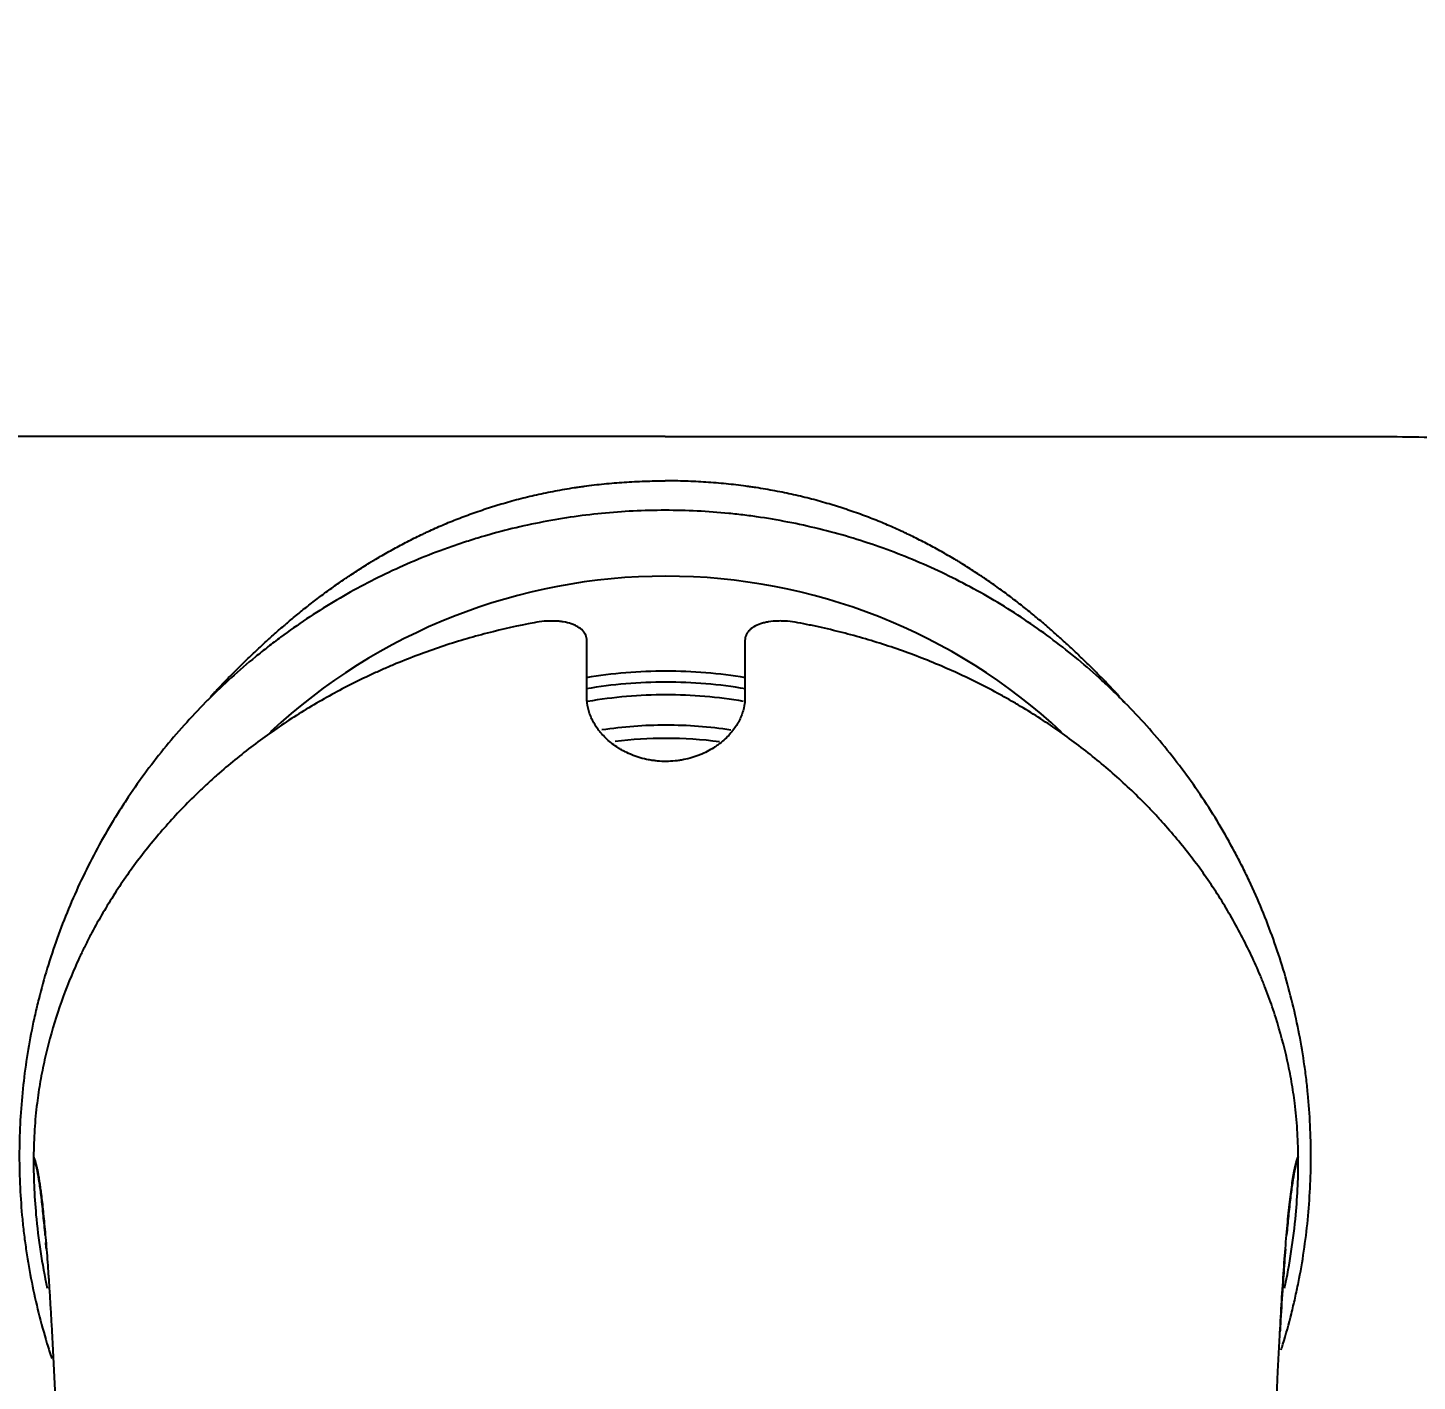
# Model space of a CAD drawing. Extents: x 1171 to 2300, y 0 to 827.
# Drawn here: x 1423.6 to 1476.3, y 638.2 to 689.5 of the extents above; entities that cross this region are included whole.
import ezdxf

# ---------------------------------------------------------------- set-up
doc = ezdxf.new("R2010")
doc.units = 0
doc.header["$LTSCALE"] = 10
doc.header["$MEASUREMENT"] = 0
doc.header["$PDMODE"] = 3
doc.header["$PDSIZE"] = -10
doc.layers.get('0').update_dxf_attribs({"linetype": 'CONTINUOUS'})
doc.layers.get('DEFPOINTS').update_dxf_attribs({"linetype": 'CONTINUOUS'})
doc.layers.add('1', color=7, linetype='CONTINUOUS')
doc.styles.add('Daelim Dimension', font='')
doc.styles.get('Daelim Dimension').set_extended_font_data('나눔고딕')
doc.dimstyles.new('DEFAULT', dxfattribs={"dimscale": 2, "dimtxt": 2, "dimasz": 2, "dimexe": 0, "dimexo": 2, "dimgap": 1, "dimtad": 1, "dimdec": 1, "dimzin": 9, "dimdsep": 46, "dimtxsty": 'Daelim Dimension', "dimcen": 0.5, "dimclrd": 252, "dimclre": 252, "dimclrt": 3, "dimadec": 1, "dimazin": 0, "dimtfac": 1, "dimtdec": 1, "dimtix": 1, "dimtmove": 0, "dimatfit": 3, "dimfxl": 1, "dimtolj": 1, "dimtzin": 1, "dimlwd": 9, "dimlwe": 9, "dimarcsym": 0})

# ---------------------------------------------------------------- blocks, each defined once
blk = doc.blocks.new('*D8')
at = {"color": 5, "lineweight": 9, "ltscale": 0.5, "transparency": 16777216}
for p, q in [((1392.754, 687.645), (1392.754, 710.488)), ((1498.754, 710.488), (1396.754, 710.488)), ((1502.754, 687.252), (1502.754, 710.488))]:
    blk.add_line(p, q, dxfattribs=at)
at = {"color": 5, "ltscale": 0.5, "transparency": 16777216}
for points in [[(1396.754, 711.155), (1396.754, 709.821), (1392.754, 710.488)], [(1498.754, 711.155), (1498.754, 709.821), (1502.754, 710.488)]]:
    blk.add_solid(points, dxfattribs=at)
at = {"layer": 'DEFPOINTS', "color": 0, "ltscale": 0.5, "transparency": 16777216}
for p in [(1392.754, 710.488), (1392.754, 683.645), (1502.754, 683.252)]:
    blk.add_point(p, dxfattribs=at)
at = {"color": 7, "ltscale": 0.5, "transparency": 16777216, "insert": (1447.754, 717.896), "char_height": 10, "attachment_point": 5, "style": 'Daelim Dimension'}
blk.add_mtext('\\A1;110', dxfattribs=at)

msp = doc.modelspace()

# ---------------------------------------------------------------- linework, layer by layer
at = {"layer": '1', "color": 7, "linetype": 'Continuous', "lineweight": -3}
msp.add_line((1424.119, 653.173), (1424.116, 653.178), dxfattribs=at)
for radius, start, end in [(22, 90, 132.9694), (22, 46.9716, 90), (18.4, 90, 99.4669), (17.983, 90, 99.6806), (18.4, 80.5528, 90), (17.983, 80.3306, 90), (17.5, 90, 99.7763), (17.5, 80.3166, 90), (16.35, 90, 98.5613), (15.85, 90, 96.9919), (16.35, 81.3291, 90), (15.85, 82.6144, 90)]:
    msp.add_arc((1447.785, 646.722), radius, start, end, dxfattribs=at)
for points, knots in [([(1447.754, 674.022), (1446.605, 674.022), (1445.456, 674.022), (1443.159, 674.022), (1442.01, 674.022), (1439.712, 674.022), (1438.563, 674.022), (1436.266, 674.022), (1435.117, 674.022), (1432.819, 674.022), (1431.671, 674.022), (1429.373, 674.022), (1428.225, 674.022), (1425.927, 674.022), (1424.779, 674.022), (1422.482, 674.022), (1421.333, 674.022), (1420.185, 674.022)], [0, 0, 0, 0, 0.125, 0.125, 0.25, 0.25, 0.375, 0.375, 0.5, 0.5, 0.625, 0.625, 0.75, 0.75, 0.875, 0.875, 1, 1, 1, 1]), ([(1447.754, 674.022), (1448.903, 674.022), (1450.052, 674.022), (1452.349, 674.022), (1453.498, 674.022), (1455.796, 674.022), (1456.945, 674.022), (1459.242, 674.022), (1460.391, 674.022), (1462.689, 674.022), (1463.837, 674.022), (1466.135, 674.022), (1467.283, 674.022), (1469.581, 674.022), (1470.729, 674.022), (1473.026, 674.022), (1474.175, 674.022), (1475.323, 674.022)], [0, 0, 0, 0, 0.125, 0.125, 0.25, 0.25, 0.375, 0.375, 0.5, 0.5, 0.625, 0.625, 0.75, 0.75, 0.875, 0.875, 1, 1, 1, 1]), ([(1475.323, 674.022), (1475.871, 674.012), (1476.419, 674.001), (1477.514, 673.981), (1478.062, 673.971), (1478.61, 673.961)], [0, 0, 0, 0, 0.5, 0.5, 1, 1, 1, 1]), ([(1430.511, 664.153), (1430.518, 664.159), (1430.524, 664.166), (1430.537, 664.181), (1430.556, 664.202), (1430.577, 664.224), (1430.618, 664.269), (1430.647, 664.3), (1430.706, 664.363), (1430.736, 664.395), (1430.797, 664.46), (1430.828, 664.493), (1430.922, 664.591), (1430.986, 664.658), (1431.115, 664.791), (1431.18, 664.857), (1431.311, 664.99), (1431.377, 665.056), (1431.509, 665.188), (1431.575, 665.254), (1431.774, 665.449), (1431.907, 665.577), (1432.172, 665.831), (1432.305, 665.956), (1432.504, 666.141), (1432.571, 666.202), (1432.646, 666.27), (1432.654, 666.278), (1432.671, 666.293), (1432.696, 666.316), (1432.754, 666.369), (1432.804, 666.414), (1432.972, 666.565), (1433.108, 666.684), (1433.264, 666.818), (1433.281, 666.833), (1433.316, 666.862), (1433.333, 666.877), (1433.385, 666.921), (1433.419, 666.95), (1433.523, 667.038), (1433.592, 667.096), (1433.8, 667.269), (1433.939, 667.383), (1434.22, 667.607), (1434.362, 667.718), (1434.649, 667.937), (1434.794, 668.046), (1435.087, 668.26), (1435.235, 668.365), (1435.459, 668.522), (1435.534, 668.574), (1435.647, 668.651), (1435.685, 668.677), (1435.761, 668.728), (1435.799, 668.753), (1435.99, 668.88), (1436.146, 668.98), (1436.382, 669.128), (1436.461, 669.178), (1436.58, 669.25), (1436.64, 669.287), (1436.7, 669.323), (1436.74, 669.347), (1436.76, 669.359), (1436.861, 669.419), (1436.942, 669.466), (1437.106, 669.561), (1437.188, 669.607), (1437.436, 669.747), (1437.605, 669.838), (1437.945, 670.018), (1438.118, 670.106), (1438.381, 670.236), (1438.469, 670.279), (1438.602, 670.343), (1438.647, 670.365), (1438.737, 670.407), (1438.782, 670.428), (1439.009, 670.532), (1439.195, 670.614), (1439.575, 670.774), (1439.769, 670.853), (1440.166, 671.005), (1440.369, 671.08), (1440.68, 671.188), (1440.785, 671.224), (1440.943, 671.276), (1440.997, 671.294), (1441.103, 671.328), (1441.157, 671.345), (1441.264, 671.379), (1441.318, 671.396), (1441.426, 671.429), (1441.481, 671.445), (1441.644, 671.494), (1441.753, 671.526), (1441.973, 671.587), (1442.084, 671.618), (1442.308, 671.676), (1442.421, 671.705), (1442.763, 671.788), (1442.994, 671.84), (1443.465, 671.936), (1443.704, 671.981), (1444.069, 672.043), (1444.192, 672.063), (1444.377, 672.092), (1444.439, 672.101), (1444.563, 672.119), (1444.626, 672.127), (1444.938, 672.17), (1445.441, 672.229), (1445.949, 672.271), (1446.46, 672.305), (1446.717, 672.318), (1447.104, 672.331), (1447.234, 672.335), (1447.428, 672.338), (1447.493, 672.339), (1447.624, 672.34), (1447.689, 672.341), (1447.754, 672.341)], [0, 0, 0, 0, 0.001953, 0.001953, 0.003906, 0.007812, 0.007812, 0.015625, 0.015625, 0.023437, 0.023437, 0.03125, 0.03125, 0.046875, 0.046875, 0.0625, 0.0625, 0.078125, 0.078125, 0.09375, 0.09375, 0.125, 0.125, 0.15625, 0.15625, 0.171875, 0.171875, 0.173828, 0.173828, 0.175781, 0.179687, 0.1875, 0.1875, 0.21875, 0.21875, 0.222656, 0.222656, 0.226562, 0.226562, 0.234375, 0.234375, 0.25, 0.25, 0.28125, 0.28125, 0.3125, 0.3125, 0.34375, 0.34375, 0.375, 0.375, 0.390625, 0.390625, 0.398437, 0.398437, 0.40625, 0.40625, 0.4375, 0.4375, 0.453125, 0.453125, 0.460937, 0.464844, 0.464844, 0.46875, 0.46875, 0.484375, 0.484375, 0.5, 0.5, 0.53125, 0.53125, 0.5625, 0.5625, 0.578125, 0.578125, 0.585937, 0.585937, 0.59375, 0.59375, 0.625, 0.625, 0.65625, 0.65625, 0.6875, 0.6875, 0.703125, 0.703125, 0.710937, 0.710937, 0.71875, 0.71875, 0.726562, 0.726562, 0.734375, 0.734375, 0.75, 0.75, 0.765625, 0.765625, 0.78125, 0.78125, 0.8125, 0.8125, 0.84375, 0.84375, 0.859375, 0.859375, 0.867187, 0.867187, 0.875, 0.875, 0.90625, 0.9375, 0.9375, 0.96875, 0.96875, 0.984375, 0.984375, 0.992187, 0.992187, 1, 1, 1, 1]), ([(1464.997, 664.153), (1464.99, 664.159), (1464.984, 664.166), (1464.971, 664.181), (1464.952, 664.202), (1464.931, 664.224), (1464.89, 664.269), (1464.861, 664.3), (1464.802, 664.363), (1464.772, 664.395), (1464.711, 664.46), (1464.68, 664.493), (1464.586, 664.591), (1464.522, 664.658), (1464.393, 664.791), (1464.328, 664.857), (1464.197, 664.99), (1464.131, 665.056), (1463.999, 665.188), (1463.933, 665.254), (1463.734, 665.449), (1463.601, 665.577), (1463.336, 665.831), (1463.203, 665.956), (1463.004, 666.141), (1462.937, 666.202), (1462.862, 666.27), (1462.854, 666.278), (1462.837, 666.293), (1462.812, 666.316), (1462.754, 666.369), (1462.704, 666.414), (1462.536, 666.565), (1462.4, 666.684), (1462.244, 666.818), (1462.227, 666.833), (1462.192, 666.862), (1462.175, 666.877), (1462.123, 666.921), (1462.089, 666.95), (1461.985, 667.038), (1461.916, 667.096), (1461.708, 667.269), (1461.569, 667.383), (1461.288, 667.607), (1461.146, 667.718), (1460.859, 667.937), (1460.714, 668.046), (1460.421, 668.26), (1460.273, 668.365), (1460.049, 668.522), (1459.974, 668.574), (1459.861, 668.651), (1459.823, 668.677), (1459.747, 668.728), (1459.709, 668.753), (1459.518, 668.88), (1459.362, 668.98), (1459.126, 669.128), (1459.047, 669.178), (1458.928, 669.25), (1458.868, 669.287), (1458.808, 669.323), (1458.768, 669.347), (1458.748, 669.359), (1458.647, 669.419), (1458.566, 669.466), (1458.402, 669.561), (1458.32, 669.607), (1458.072, 669.747), (1457.903, 669.838), (1457.563, 670.018), (1457.39, 670.106), (1457.127, 670.236), (1457.039, 670.279), (1456.906, 670.343), (1456.861, 670.365), (1456.771, 670.407), (1456.726, 670.428), (1456.499, 670.532), (1456.313, 670.614), (1455.933, 670.774), (1455.739, 670.853), (1455.342, 671.005), (1455.139, 671.08), (1454.828, 671.188), (1454.723, 671.224), (1454.565, 671.276), (1454.511, 671.294), (1454.405, 671.328), (1454.351, 671.345), (1454.244, 671.379), (1454.19, 671.396), (1454.082, 671.429), (1454.027, 671.445), (1453.864, 671.494), (1453.755, 671.526), (1453.535, 671.587), (1453.424, 671.618), (1453.2, 671.676), (1453.087, 671.705), (1452.745, 671.788), (1452.514, 671.84), (1452.043, 671.936), (1451.804, 671.981), (1451.439, 672.043), (1451.316, 672.063), (1451.131, 672.092), (1451.069, 672.101), (1450.945, 672.119), (1450.882, 672.127), (1450.57, 672.17), (1450.067, 672.229), (1449.559, 672.271), (1449.048, 672.305), (1448.791, 672.318), (1448.404, 672.331), (1448.274, 672.335), (1448.08, 672.338), (1448.015, 672.339), (1447.884, 672.34), (1447.819, 672.341), (1447.754, 672.341)], [0, 0, 0, 0, 0.001953, 0.001953, 0.003906, 0.007812, 0.007812, 0.015625, 0.015625, 0.023437, 0.023437, 0.03125, 0.03125, 0.046875, 0.046875, 0.0625, 0.0625, 0.078125, 0.078125, 0.09375, 0.09375, 0.125, 0.125, 0.15625, 0.15625, 0.171875, 0.171875, 0.173828, 0.173828, 0.175781, 0.179687, 0.1875, 0.1875, 0.21875, 0.21875, 0.222656, 0.222656, 0.226562, 0.226562, 0.234375, 0.234375, 0.25, 0.25, 0.28125, 0.28125, 0.3125, 0.3125, 0.34375, 0.34375, 0.375, 0.375, 0.390625, 0.390625, 0.398437, 0.398437, 0.40625, 0.40625, 0.4375, 0.4375, 0.453125, 0.453125, 0.460937, 0.464844, 0.464844, 0.46875, 0.46875, 0.484375, 0.484375, 0.5, 0.5, 0.53125, 0.53125, 0.5625, 0.5625, 0.578125, 0.578125, 0.585937, 0.585937, 0.59375, 0.59375, 0.625, 0.625, 0.65625, 0.65625, 0.6875, 0.6875, 0.703125, 0.703125, 0.710937, 0.710937, 0.71875, 0.71875, 0.726562, 0.726562, 0.734375, 0.734375, 0.75, 0.75, 0.765625, 0.765625, 0.78125, 0.78125, 0.8125, 0.8125, 0.84375, 0.84375, 0.859375, 0.859375, 0.867187, 0.867187, 0.875, 0.875, 0.90625, 0.9375, 0.9375, 0.96875, 0.96875, 0.984375, 0.984375, 0.992187, 0.992187, 1, 1, 1, 1]), ([(1447.754, 671.222), (1446.945, 671.222), (1446.142, 671.182), (1444.551, 671.025), (1443.761, 670.908), (1442.196, 670.597), (1441.42, 670.403), (1440.458, 670.111), (1440.17, 670.02), (1439.883, 669.923), (1439.692, 669.858), (1439.596, 669.824), (1439.12, 669.654), (1438.745, 669.509), (1437.632, 669.048), (1436.91, 668.706), (1435.503, 667.954), (1434.818, 667.544), (1433.819, 666.877), (1433.491, 666.646), (1433.006, 666.287), (1432.846, 666.165), (1432.607, 665.979), (1432.528, 665.916), (1432.37, 665.79), (1432.291, 665.726), (1431.589, 665.15), (1430.995, 664.611), (1429.865, 663.481), (1429.329, 662.89), (1428.315, 661.656), (1427.838, 661.013), (1427.278, 660.176), (1427.168, 660.007), (1427.006, 659.751), (1426.952, 659.665), (1426.846, 659.493), (1426.584, 659.062), (1426.336, 658.625), (1425.769, 657.564), (1425.086, 656.12), (1424.547, 654.616), (1424.197, 653.466), (1424.09, 653.079), (1423.943, 652.493), (1423.896, 652.296), (1423.807, 651.902), (1423.765, 651.704), (1423.569, 650.716), (1423.451, 649.923), (1423.294, 648.334), (1423.255, 647.537), (1423.254, 645.939), (1423.292, 645.139), (1423.381, 644.235), (1423.391, 644.135), (1423.413, 643.934), (1423.425, 643.833), (1423.462, 643.533), (1423.489, 643.333), (1423.577, 642.735), (1423.646, 642.34), (1423.88, 641.161), (1424.074, 640.387), (1424.363, 639.433), (1424.423, 639.242), (1424.486, 639.053)], [0, 0, 0, 0, 0.051948, 0.051948, 0.103896, 0.103896, 0.155844, 0.155844, 0.168831, 0.175325, 0.175325, 0.181818, 0.181818, 0.207792, 0.207792, 0.25974, 0.25974, 0.311688, 0.311688, 0.337662, 0.337662, 0.350649, 0.350649, 0.357143, 0.357143, 0.363636, 0.363636, 0.415584, 0.415584, 0.467532, 0.467532, 0.519481, 0.519481, 0.532468, 0.532468, 0.538961, 0.538961, 0.545455, 0.571429, 0.571429, 0.623377, 0.675325, 0.675325, 0.701299, 0.701299, 0.714286, 0.714286, 0.727273, 0.727273, 0.779221, 0.779221, 0.831169, 0.831169, 0.883117, 0.883117, 0.88961, 0.88961, 0.896104, 0.896104, 0.909091, 0.909091, 0.935065, 0.935065, 0.987013, 0.987013, 1, 1, 1, 1]), ([(1471.128, 639.382), (1471.15, 639.451), (1471.171, 639.52), (1471.309, 639.973), (1471.417, 640.36), (1471.564, 640.946), (1471.611, 641.143), (1471.7, 641.538), (1471.742, 641.735), (1471.939, 642.723), (1472.056, 643.516), (1472.213, 645.106), (1472.253, 645.903), (1472.254, 647.5), (1472.216, 648.301), (1472.128, 649.205), (1472.117, 649.305), (1472.095, 649.506), (1472.084, 649.607), (1472.047, 649.907), (1472.02, 650.107), (1471.931, 650.705), (1471.863, 651.101), (1471.629, 652.279), (1471.435, 653.054), (1470.973, 654.581), (1470.704, 655.334), (1470.245, 656.446), (1470.082, 656.814), (1469.867, 657.271), (1469.823, 657.362), (1469.735, 657.544), (1469.69, 657.634), (1469.554, 657.905), (1469.461, 658.084), (1468.987, 658.971), (1468.576, 659.658), (1467.689, 660.986), (1467.215, 661.627), (1466.202, 662.864), (1465.663, 663.46), (1465.021, 664.103), (1464.949, 664.175), (1464.804, 664.316), (1464.586, 664.526), (1464.365, 664.732), (1463.918, 665.137), (1463.615, 665.399), (1462.687, 666.161), (1462.047, 666.637), (1460.72, 667.525), (1460.035, 667.937), (1458.973, 668.506), (1458.613, 668.688), (1457.882, 669.034), (1457.513, 669.198), (1456.4, 669.66), (1455.647, 669.93), (1454.12, 670.394), (1453.346, 670.589), (1452.169, 670.824), (1451.774, 670.893), (1451.178, 670.983), (1450.879, 671.024), (1450.578, 671.059), (1450.377, 671.082), (1450.276, 671.092), (1449.371, 671.182), (1448.563, 671.222), (1447.754, 671.222)], [0, 0, 0, 0, 0.004741, 0.004741, 0.030932, 0.030932, 0.044027, 0.044027, 0.057123, 0.057123, 0.109505, 0.109505, 0.161887, 0.161887, 0.214269, 0.214269, 0.220817, 0.220817, 0.227364, 0.227364, 0.24046, 0.24046, 0.266651, 0.266651, 0.319033, 0.319033, 0.371415, 0.371415, 0.397606, 0.397606, 0.404154, 0.404154, 0.410702, 0.410702, 0.423797, 0.423797, 0.476179, 0.476179, 0.528561, 0.528561, 0.580943, 0.580943, 0.587491, 0.587491, 0.594039, 0.607134, 0.607134, 0.633325, 0.633325, 0.685708, 0.685708, 0.73809, 0.73809, 0.764281, 0.764281, 0.790472, 0.790472, 0.842854, 0.842854, 0.895236, 0.895236, 0.921427, 0.921427, 0.934522, 0.94107, 0.94107, 0.947618, 0.947618, 1, 1, 1, 1]), ([(1442.785, 666.959), (1442.186, 666.846), (1441.592, 666.714), (1440.418, 666.409), (1439.837, 666.237), (1438.688, 665.852), (1438.12, 665.639), (1437.487, 665.377), (1437.417, 665.347), (1437.277, 665.288), (1437.207, 665.258), (1436.998, 665.166), (1436.582, 664.981), (1436.174, 664.785), (1435.368, 664.38), (1434.844, 664.093), (1433.823, 663.485), (1433.326, 663.163), (1432.359, 662.486), (1431.889, 662.13), (1431.205, 661.57), (1430.98, 661.378), (1430.704, 661.134), (1430.649, 661.084), (1430.539, 660.985), (1430.484, 660.936), (1430.321, 660.786), (1430.214, 660.685), (1429.683, 660.177), (1429.279, 659.759), (1428.509, 658.896), (1428.143, 658.453), (1427.451, 657.541), (1427.124, 657.072), (1426.511, 656.111), (1426.224, 655.617), (1425.925, 655.047), (1425.892, 654.984), (1425.827, 654.856), (1425.73, 654.665), (1425.513, 654.216), (1425.341, 653.829), (1425.014, 653.049), (1424.821, 652.523), (1424.482, 651.46), (1424.337, 650.922), (1424.154, 650.108), (1424.1, 649.835), (1424.004, 649.285), (1423.962, 649.009), (1423.927, 648.731)], [0, 0, 0, 0, 0.0625, 0.0625, 0.125, 0.125, 0.1875, 0.1875, 0.195312, 0.195312, 0.203125, 0.203125, 0.21875, 0.25, 0.25, 0.3125, 0.3125, 0.375, 0.375, 0.4375, 0.4375, 0.46875, 0.46875, 0.476562, 0.476562, 0.484375, 0.484375, 0.5, 0.5, 0.5625, 0.5625, 0.625, 0.625, 0.6875, 0.6875, 0.75, 0.75, 0.757812, 0.757812, 0.765625, 0.78125, 0.8125, 0.8125, 0.875, 0.875, 0.9375, 0.9375, 0.96875, 0.96875, 1, 1, 1, 1]), ([(1444.785, 666.286), (1444.785, 666.354), (1444.772, 666.419), (1444.734, 666.511), (1444.718, 666.541), (1444.694, 666.578), (1444.689, 666.585), (1444.678, 666.599), (1444.673, 666.607), (1444.656, 666.628), (1444.644, 666.642), (1444.581, 666.709), (1444.519, 666.758), (1444.427, 666.812), (1444.408, 666.823), (1444.369, 666.843), (1444.348, 666.853), (1444.285, 666.882), (1444.241, 666.899), (1444.102, 666.946), (1444, 666.971), (1443.863, 666.993), (1443.835, 666.997), (1443.779, 667.005), (1443.75, 667.008), (1443.664, 667.016), (1443.546, 667.023), (1443.424, 667.023), (1443.33, 667.021), (1443.299, 667.02), (1443.235, 667.016), (1443.203, 667.014), (1443.044, 667.001), (1442.915, 666.983), (1442.785, 666.959)], [0, 0, 0, 0, 0.125, 0.125, 0.1875, 0.1875, 0.203125, 0.203125, 0.21875, 0.21875, 0.25, 0.25, 0.375, 0.375, 0.40625, 0.40625, 0.4375, 0.4375, 0.5, 0.5, 0.625, 0.625, 0.65625, 0.65625, 0.6875, 0.6875, 0.75, 0.8125, 0.8125, 0.84375, 0.84375, 0.875, 0.875, 1, 1, 1, 1]), ([(1452.785, 666.959), (1452.655, 666.983), (1452.527, 667.001), (1452.337, 667.016), (1452.274, 667.02), (1452.18, 667.023), (1452.149, 667.023), (1452.087, 667.023), (1452.057, 667.022), (1451.906, 667.018), (1451.791, 667.007), (1451.655, 666.985), (1451.628, 666.98), (1451.575, 666.969), (1451.549, 666.963), (1451.472, 666.945), (1451.423, 666.931), (1451.284, 666.884), (1451.2, 666.846), (1451.117, 666.797), (1451.108, 666.792), (1451.09, 666.78), (1451.081, 666.774), (1451.056, 666.757), (1451.039, 666.745), (1450.993, 666.708), (1450.936, 666.657), (1450.892, 666.601), (1450.863, 666.558), (1450.854, 666.543), (1450.838, 666.512), (1450.83, 666.497), (1450.798, 666.419), (1450.785, 666.354), (1450.785, 666.286)], [0, 0, 0, 0, 0.125, 0.125, 0.1875, 0.1875, 0.21875, 0.21875, 0.25, 0.25, 0.375, 0.375, 0.40625, 0.40625, 0.4375, 0.4375, 0.5, 0.5, 0.625, 0.625, 0.640625, 0.640625, 0.65625, 0.65625, 0.6875, 0.6875, 0.75, 0.8125, 0.8125, 0.84375, 0.84375, 0.875, 0.875, 1, 1, 1, 1]), ([(1471.643, 648.731), (1471.608, 649.007), (1471.567, 649.281), (1471.471, 649.828), (1471.417, 650.1), (1471.236, 650.913), (1471.09, 651.451), (1470.835, 652.252), (1470.744, 652.518), (1470.598, 652.915), (1470.522, 653.113), (1470.444, 653.311), (1470.39, 653.442), (1470.363, 653.508), (1470.116, 654.098), (1469.874, 654.61), (1469.348, 655.613), (1469.063, 656.104), (1468.452, 657.063), (1467.8, 658), (1467.064, 658.893), (1466.626, 659.384), (1466.577, 659.438), (1466.479, 659.546), (1466.33, 659.707), (1465.979, 660.078), (1465.668, 660.387), (1465.035, 660.992), (1464.598, 661.379), (1463.692, 662.122), (1463.223, 662.477), (1462.256, 663.156), (1461.756, 663.479), (1461.112, 663.863), (1460.982, 663.939), (1460.786, 664.051), (1460.721, 664.088), (1460.589, 664.162), (1460.259, 664.344), (1459.926, 664.519), (1459.12, 664.923), (1458.574, 665.173), (1457.463, 665.635), (1456.899, 665.846), (1455.754, 666.231), (1455.172, 666.404), (1454.286, 666.634), (1453.989, 666.706), (1453.614, 666.79), (1453.539, 666.806), (1453.388, 666.839), (1453.313, 666.855), (1453.087, 666.901), (1452.936, 666.931), (1452.785, 666.959)], [0, 0, 0, 0, 0.03125, 0.03125, 0.0625, 0.0625, 0.125, 0.125, 0.15625, 0.15625, 0.171875, 0.179688, 0.179688, 0.1875, 0.1875, 0.25, 0.25, 0.3125, 0.3125, 0.375, 0.4375, 0.4375, 0.445313, 0.445313, 0.453125, 0.46875, 0.5, 0.5, 0.5625, 0.5625, 0.625, 0.625, 0.6875, 0.6875, 0.703125, 0.703125, 0.710938, 0.710938, 0.71875, 0.75, 0.75, 0.8125, 0.8125, 0.875, 0.875, 0.9375, 0.9375, 0.96875, 0.96875, 0.976563, 0.976563, 0.984375, 0.984375, 1, 1, 1, 1]), ([(1444.785, 664.131), (1444.785, 664.525), (1444.785, 664.901), (1444.785, 665.619), (1444.785, 665.961), (1444.785, 666.286)], [0, 0, 0, 0, 0.5, 0.5, 1, 1, 1, 1]), ([(1450.785, 666.286), (1450.785, 666.205), (1450.785, 666.122), (1450.785, 665.954), (1450.785, 665.7), (1450.785, 665.437), (1450.785, 664.898), (1450.785, 664.523), (1450.785, 664.132)], [0, 0, 0, 0, 0.125, 0.125, 0.25, 0.5, 0.5, 1, 1, 1, 1]), ([(1430.429, 664.045), (1430.421, 664.038), (1430.41, 664.027), (1430.398, 664.015), (1430.392, 664.01), (1430.389, 664.008), (1430.389, 664.007), (1430.387, 664.005), (1430.371, 663.991), (1430.351, 663.974), (1430.331, 663.959), (1430.327, 663.956)], [0, 0, 0, 0, 0.218641, 0.327962, 0.382622, 0.382622, 0.409952, 0.409952, 0.437282, 0.874564, 1, 1, 1, 1]), ([(1450.785, 664.132), (1450.785, 663.993), (1450.769, 663.855), (1450.722, 663.651), (1450.703, 663.583), (1450.656, 663.447), (1450.629, 663.379), (1450.582, 663.278), (1450.565, 663.245), (1450.529, 663.178), (1450.511, 663.144), (1450.452, 663.045), (1450.409, 662.981), (1450.315, 662.853), (1450.264, 662.791), (1450.155, 662.668), (1450.096, 662.608), (1449.971, 662.491), (1449.904, 662.434), (1449.814, 662.365), (1449.795, 662.351), (1449.758, 662.323), (1449.739, 662.31), (1449.682, 662.269), (1449.643, 662.243), (1449.523, 662.167), (1449.44, 662.119), (1449.265, 662.028), (1449.173, 661.986), (1449.029, 661.927), (1448.98, 661.909), (1448.88, 661.874), (1448.83, 661.857), (1448.676, 661.811), (1448.571, 661.785), (1448.41, 661.753), (1448.355, 661.743), (1448.272, 661.731), (1448.245, 661.727), (1448.189, 661.72), (1448.161, 661.717), (1448.021, 661.702), (1447.797, 661.691), (1447.572, 661.701), (1447.432, 661.714), (1447.404, 661.717), (1447.348, 661.724), (1447.264, 661.735), (1447.182, 661.748), (1447.02, 661.78), (1446.915, 661.805), (1446.786, 661.843), (1446.76, 661.851), (1446.709, 661.867), (1446.684, 661.876), (1446.609, 661.902), (1446.56, 661.92), (1446.415, 661.978), (1446.323, 662.019), (1446.19, 662.087), (1446.125, 662.122), (1446.062, 662.159), (1446.021, 662.184), (1446, 662.196), (1445.899, 662.26), (1445.823, 662.313), (1445.679, 662.424), (1445.612, 662.481), (1445.484, 662.598), (1445.425, 662.658), (1445.341, 662.751), (1445.314, 662.783), (1445.262, 662.846), (1445.237, 662.878), (1445.165, 662.975), (1445.122, 663.04), (1445.043, 663.172), (1444.972, 663.305), (1444.916, 663.441), (1444.88, 663.544), (1444.869, 663.578), (1444.85, 663.647), (1444.841, 663.682), (1444.801, 663.854), (1444.785, 663.993), (1444.785, 664.131)], [0, 0, 0, 0, 0.0625, 0.0625, 0.09375, 0.09375, 0.125, 0.125, 0.140625, 0.140625, 0.15625, 0.15625, 0.1875, 0.1875, 0.21875, 0.21875, 0.25, 0.25, 0.28125, 0.28125, 0.289063, 0.289063, 0.296875, 0.296875, 0.3125, 0.3125, 0.34375, 0.34375, 0.375, 0.375, 0.390625, 0.390625, 0.40625, 0.40625, 0.4375, 0.4375, 0.453125, 0.453125, 0.460938, 0.460938, 0.46875, 0.46875, 0.5, 0.53125, 0.53125, 0.539062, 0.539062, 0.546875, 0.5625, 0.5625, 0.59375, 0.59375, 0.601562, 0.601562, 0.609375, 0.609375, 0.625, 0.625, 0.65625, 0.65625, 0.671875, 0.679687, 0.679687, 0.6875, 0.6875, 0.71875, 0.71875, 0.75, 0.75, 0.78125, 0.78125, 0.796875, 0.796875, 0.8125, 0.8125, 0.84375, 0.84375, 0.875, 0.90625, 0.90625, 0.921875, 0.921875, 0.9375, 0.9375, 1, 1, 1, 1]), ([(1465.079, 664.045), (1465.086, 664.038), (1465.101, 664.024), (1465.122, 664.004), (1465.144, 663.985), (1465.164, 663.969), (1465.176, 663.959), (1465.181, 663.956)], [0, 0, 0, 0, 0.217537, 0.433209, 0.647066, 0.859078, 1, 1, 1, 1]), ([(1423.927, 648.731), (1423.886, 648.406), (1423.855, 648.074), (1423.811, 647.397), (1423.799, 647.052), (1423.796, 646.7)], [0, 0, 0, 0, 0.5, 0.5, 1, 1, 1, 1]), ([(1471.774, 646.7), (1471.771, 647.052), (1471.759, 647.397), (1471.715, 648.075), (1471.684, 648.406), (1471.643, 648.731)], [0, 0, 0, 0, 0.5, 0.5, 1, 1, 1, 1]), ([(1423.796, 646.698), (1423.793, 646.336), (1423.799, 645.973), (1423.829, 645.242), (1423.854, 644.874), (1423.888, 644.505)], [0, 0, 0, 0, 0.5, 0.5, 1, 1, 1, 1]), ([(1424.238, 643.73), (1424.216, 643.988), (1424.193, 644.23), (1424.158, 644.582), (1424.145, 644.703), (1424.12, 644.935), (1424.107, 645.046), (1424.069, 645.361), (1424.044, 645.55), (1423.993, 645.885), (1423.968, 646.032), (1423.931, 646.223), (1423.918, 646.282), (1423.894, 646.39), (1423.881, 646.44), (1423.844, 646.574), (1423.82, 646.645), (1423.796, 646.7)], [0, 0, 0, 0, 0.151248, 0.151248, 0.236123, 0.236123, 0.320998, 0.320998, 0.490749, 0.490749, 0.660499, 0.660499, 0.745374, 0.745374, 0.83025, 0.83025, 1, 1, 1, 1]), ([(1423.796, 646.7), (1423.797, 646.697), (1423.799, 646.691), (1423.805, 646.679), (1423.812, 646.661), (1423.826, 646.625), (1423.841, 646.581), (1423.857, 646.529), (1423.869, 646.486), (1423.881, 646.442), (1423.894, 646.395), (1423.906, 646.344), (1423.919, 646.289), (1423.937, 646.204), (1423.961, 646.082), (1423.991, 645.914), (1424.021, 645.726), (1424.051, 645.519), (1424.084, 645.273), (1424.119, 644.982), (1424.157, 644.638), (1424.194, 644.262), (1424.232, 643.855), (1424.269, 643.417), (1424.306, 642.948), (1424.342, 642.451), (1424.373, 642.002), (1424.398, 641.617), (1424.417, 641.307), (1424.437, 640.992), (1424.455, 640.673), (1424.474, 640.35), (1424.492, 640.023), (1424.51, 639.694), (1424.528, 639.362), (1424.545, 639.027), (1424.562, 638.691), (1424.578, 638.353), (1424.595, 638.014), (1424.611, 637.673), (1424.626, 637.332), (1424.642, 636.991), (1424.657, 636.649), (1424.672, 636.308), (1424.686, 635.966), (1424.701, 635.626), (1424.715, 635.286), (1424.728, 634.946), (1424.742, 634.608), (1424.755, 634.271), (1424.769, 633.936), (1424.782, 633.602), (1424.794, 633.27), (1424.807, 632.939), (1424.819, 632.61), (1424.831, 632.284), (1424.843, 631.96), (1424.855, 631.637), (1424.867, 631.318), (1424.879, 630.988), (1424.891, 630.645), (1424.904, 630.287), (1424.918, 629.922), (1424.931, 629.552), (1424.945, 629.176), (1424.959, 628.794), (1424.974, 628.406), (1424.988, 628.012), (1425.004, 627.611), (1425.019, 627.205), (1425.035, 626.793), (1425.052, 626.374), (1425.069, 625.949), (1425.086, 625.518), (1425.104, 625.081), (1425.122, 624.637), (1425.142, 624.187), (1425.161, 623.731), (1425.182, 623.269), (1425.203, 622.8), (1425.225, 622.325), (1425.248, 621.843), (1425.271, 621.356), (1425.296, 620.862), (1425.321, 620.361), (1425.347, 619.855), (1425.374, 619.341), (1425.402, 618.822), (1425.426, 618.391), (1425.446, 618.051), (1425.459, 617.803), (1425.473, 617.553), (1425.487, 617.302), (1425.501, 617.048), (1425.515, 616.793), (1425.53, 616.536), (1425.544, 616.277), (1425.558, 616.016), (1425.572, 615.753), (1425.586, 615.488), (1425.6, 615.222), (1425.615, 614.954), (1425.629, 614.684), (1425.643, 614.413), (1425.657, 614.14), (1425.671, 613.865), (1425.685, 613.588), (1425.699, 613.311), (1425.714, 613.031), (1425.728, 612.75), (1425.742, 612.468), (1425.756, 612.184), (1425.77, 611.898), (1425.784, 611.611), (1425.797, 611.323), (1425.811, 611.033), (1425.825, 610.741), (1425.839, 610.446), (1425.852, 610.15), (1425.866, 609.852), (1425.879, 609.552), (1425.893, 609.249), (1425.906, 608.943), (1425.92, 608.636), (1425.933, 608.325), (1425.946, 608.011), (1425.959, 607.695), (1425.973, 607.377), (1425.986, 607.056), (1425.998, 606.734), (1426.011, 606.411), (1426.024, 606.087), (1426.037, 605.763), (1426.049, 605.44), (1426.064, 605.045), (1426.082, 604.585), (1426.102, 604.066), (1426.122, 603.563), (1426.141, 603.075), (1426.161, 602.596), (1426.18, 602.118), (1426.2, 601.634), (1426.219, 601.138), (1426.239, 600.623), (1426.259, 600.084), (1426.28, 599.517), (1426.301, 598.921), (1426.322, 598.304), (1426.343, 597.68), (1426.364, 597.062), (1426.385, 596.458), (1426.405, 595.866), (1426.426, 595.286), (1426.446, 594.715), (1426.466, 594.15), (1426.487, 593.594), (1426.508, 593.046), (1426.529, 592.506), (1426.551, 591.976), (1426.573, 591.454), (1426.596, 590.94), (1426.62, 590.436), (1426.645, 589.94), (1426.67, 589.452), (1426.697, 588.973), (1426.724, 588.501), (1426.753, 588.039), (1426.783, 587.584), (1426.814, 587.138), (1426.847, 586.7), (1426.88, 586.27), (1426.915, 585.849), (1426.952, 585.437), (1426.989, 585.033), (1427.028, 584.637), (1427.068, 584.25), (1427.11, 583.872), (1427.153, 583.501), (1427.197, 583.138), (1427.243, 582.784), (1427.289, 582.436), (1427.338, 582.097), (1427.387, 581.765), (1427.438, 581.442), (1427.49, 581.127), (1427.542, 580.821), (1427.596, 580.523), (1427.65, 580.234), (1427.705, 579.954), (1427.761, 579.682), (1427.818, 579.419), (1427.874, 579.164), (1427.946, 578.856), (1428.034, 578.495), (1428.141, 578.081), (1428.254, 577.674), (1428.371, 577.275), (1428.493, 576.883), (1428.62, 576.499), (1428.752, 576.123), (1428.889, 575.754), (1429.031, 575.394), (1429.177, 575.041), (1429.329, 574.697), (1429.486, 574.361), (1429.647, 574.034), (1429.813, 573.715), (1429.983, 573.404), (1430.157, 573.103), (1430.336, 572.809), (1430.518, 572.525), (1430.704, 572.249), (1430.894, 571.982), (1431.086, 571.724), (1431.281, 571.474), (1431.479, 571.233), (1431.679, 571), (1431.881, 570.777), (1432.084, 570.561), (1432.288, 570.354), (1432.493, 570.154), (1432.699, 569.963), (1432.905, 569.78), (1433.11, 569.604), (1433.315, 569.436), (1433.519, 569.275), (1433.722, 569.121), (1433.923, 568.974), (1434.121, 568.834), (1434.318, 568.701), (1434.512, 568.574), (1434.703, 568.453), (1435.071, 568.228), (1435.616, 567.923), (1436.341, 567.565), (1437.047, 567.256), (1437.729, 566.989), (1438.382, 566.761), (1439.001, 566.565), (1439.585, 566.397), (1440.131, 566.254), (1440.639, 566.132), (1441.102, 566.031), (1441.528, 565.946), (1441.923, 565.873), (1442.3, 565.809), (1442.658, 565.752), (1442.998, 565.701), (1443.319, 565.656), (1443.622, 565.616), (1443.905, 565.581), (1444.17, 565.55), (1444.384, 565.528), (1444.553, 565.511), (1444.682, 565.5), (1444.808, 565.49), (1444.933, 565.481), (1445.054, 565.472), (1445.173, 565.465), (1445.29, 565.458), (1445.404, 565.451), (1445.515, 565.445), (1445.623, 565.439), (1445.729, 565.434), (1445.832, 565.428), (1445.932, 565.423), (1446.03, 565.418), (1446.124, 565.414), (1446.217, 565.409), (1446.306, 565.404), (1446.393, 565.4), (1446.477, 565.396), (1446.559, 565.392), (1446.639, 565.388), (1446.717, 565.384), (1446.792, 565.38), (1446.866, 565.377), (1446.938, 565.374), (1447.008, 565.371), (1447.076, 565.369), (1447.143, 565.367), (1447.209, 565.365), (1447.274, 565.363), (1447.339, 565.362), (1447.402, 565.361), (1447.466, 565.361), (1447.529, 565.361), (1447.592, 565.36), (1447.656, 565.361), (1447.72, 565.361), (1447.763, 565.361), (1447.785, 565.361)], [0, 0, 0, 0, 0.000804, 0.001608, 0.00356, 0.005512, 0.010476, 0.013329, 0.015842, 0.018394, 0.020983, 0.023611, 0.026277, 0.028981, 0.035245, 0.041511, 0.047777, 0.054042, 0.060304, 0.068157, 0.076003, 0.083842, 0.091676, 0.099509, 0.107344, 0.115184, 0.123034, 0.127405, 0.131744, 0.136048, 0.140319, 0.144554, 0.148754, 0.152918, 0.157045, 0.161135, 0.165188, 0.169205, 0.173187, 0.177133, 0.181043, 0.184918, 0.188757, 0.19256, 0.196327, 0.200059, 0.203754, 0.207414, 0.211039, 0.214628, 0.218182, 0.221701, 0.225184, 0.228631, 0.232043, 0.235419, 0.23876, 0.242064, 0.245334, 0.248567, 0.252146, 0.255774, 0.259452, 0.263179, 0.266956, 0.270783, 0.27466, 0.278587, 0.282564, 0.286592, 0.290671, 0.294802, 0.298985, 0.303219, 0.307507, 0.311847, 0.31624, 0.320687, 0.325187, 0.329741, 0.334348, 0.33901, 0.343725, 0.348495, 0.353319, 0.358198, 0.363134, 0.368127, 0.373179, 0.375538, 0.377912, 0.380303, 0.38271, 0.385133, 0.387573, 0.390029, 0.392501, 0.39499, 0.397495, 0.400015, 0.402552, 0.405104, 0.407671, 0.410253, 0.412849, 0.41546, 0.418085, 0.420724, 0.423377, 0.426043, 0.428722, 0.431413, 0.434117, 0.436836, 0.439568, 0.442317, 0.445082, 0.447865, 0.450666, 0.453487, 0.456328, 0.459191, 0.462077, 0.464987, 0.467922, 0.470883, 0.473871, 0.476882, 0.479911, 0.482954, 0.486007, 0.489066, 0.492124, 0.495178, 0.498223, 0.503286, 0.508194, 0.51293, 0.51751, 0.522007, 0.526495, 0.531041, 0.535707, 0.54055, 0.545623, 0.550973, 0.556631, 0.562508, 0.568449, 0.574314, 0.580026, 0.585608, 0.591093, 0.596507, 0.601855, 0.607134, 0.612337, 0.61746, 0.622503, 0.627466, 0.63235, 0.637155, 0.641881, 0.646531, 0.651106, 0.655605, 0.660028, 0.664377, 0.668649, 0.672846, 0.676966, 0.681009, 0.684974, 0.688861, 0.69267, 0.6964, 0.700054, 0.703634, 0.707142, 0.710581, 0.71395, 0.717251, 0.720478, 0.723631, 0.726707, 0.729705, 0.732622, 0.735459, 0.738216, 0.740896, 0.743498, 0.746023, 0.748472, 0.75267, 0.756811, 0.760897, 0.764929, 0.768905, 0.772828, 0.776698, 0.780513, 0.784273, 0.787979, 0.791631, 0.795228, 0.798771, 0.802259, 0.805694, 0.809075, 0.812404, 0.81568, 0.818902, 0.822072, 0.825189, 0.828253, 0.831265, 0.834224, 0.83713, 0.839984, 0.842786, 0.845535, 0.848232, 0.850877, 0.853469, 0.856007, 0.858493, 0.860924, 0.8633, 0.865621, 0.867887, 0.870097, 0.872251, 0.874349, 0.882377, 0.89003, 0.897313, 0.904216, 0.910725, 0.916834, 0.922538, 0.927837, 0.932732, 0.937226, 0.941165, 0.944925, 0.948505, 0.951905, 0.955122, 0.958157, 0.96101, 0.963681, 0.966173, 0.968487, 0.969721, 0.970932, 0.972121, 0.973287, 0.974428, 0.975546, 0.976638, 0.977705, 0.978747, 0.979763, 0.980754, 0.981718, 0.982657, 0.98357, 0.984458, 0.985321, 0.986159, 0.986973, 0.987764, 0.988533, 0.98928, 0.990006, 0.990714, 0.991403, 0.992075, 0.992731, 0.993372, 0.994, 0.994618, 0.995226, 0.995826, 0.996421, 0.997013, 0.997603, 0.998195, 0.99879, 0.999391, 1, 1, 1, 1]), ([(1447.785, 565.361), (1447.837, 565.361), (1447.888, 565.361), (1447.989, 565.361), (1448.039, 565.361), (1448.19, 565.362), (1448.291, 565.363), (1448.448, 565.368), (1448.502, 565.37), (1448.612, 565.374), (1448.668, 565.376), (1448.842, 565.384), (1448.966, 565.39), (1449.232, 565.404), (1449.374, 565.411), (1449.678, 565.427), (1449.841, 565.435), (1450.188, 565.453), (1450.372, 565.464), (1450.759, 565.49), (1450.963, 565.506), (1451.176, 565.527), (1451.179, 565.527), (1451.181, 565.527), (1451.182, 565.528), (1451.183, 565.528), (1451.183, 565.528), (1451.183, 565.528), (1451.185, 565.528), (1451.19, 565.528), (1451.201, 565.529), (1451.223, 565.532), (1451.267, 565.536), (1451.357, 565.546), (1451.437, 565.555), (1451.601, 565.573), (1451.715, 565.587), (1452.074, 565.632), (1452.333, 565.667), (1452.752, 565.728), (1452.897, 565.75), (1453.196, 565.798), (1453.351, 565.823), (1453.83, 565.906), (1454.169, 565.969), (1454.529, 566.045), (1454.533, 566.046), (1454.538, 566.047), (1454.54, 566.047), (1454.54, 566.047), (1454.541, 566.047), (1454.541, 566.048), (1454.544, 566.048), (1454.554, 566.05), (1454.574, 566.055), (1454.616, 566.063), (1454.699, 566.082), (1454.87, 566.119), (1455.023, 566.154), (1455.335, 566.228), (1455.554, 566.283), (1456.01, 566.404), (1456.249, 566.471), (1456.744, 566.619), (1457.001, 566.7), (1457.533, 566.88), (1457.807, 566.979), (1458.371, 567.196), (1458.66, 567.315), (1459.249, 567.577), (1459.549, 567.72), (1460.156, 568.034), (1460.463, 568.206), (1460.777, 568.397), (1460.784, 568.402), (1460.792, 568.406), (1460.795, 568.408), (1460.796, 568.409), (1460.796, 568.409), (1460.797, 568.41), (1460.803, 568.413), (1460.818, 568.422), (1460.852, 568.444), (1460.921, 568.486), (1461.059, 568.574), (1461.179, 568.652), (1461.421, 568.814), (1461.585, 568.928), (1461.918, 569.171), (1462.086, 569.3), (1462.424, 569.572), (1462.594, 569.715), (1463.104, 570.17), (1463.445, 570.506), (1463.946, 571.061), (1464.112, 571.255), (1464.438, 571.66), (1464.598, 571.872), (1464.912, 572.313), (1465.066, 572.543), (1465.366, 573.02), (1465.512, 573.268), (1465.795, 573.781), (1465.932, 574.046), (1466.196, 574.595), (1466.323, 574.877), (1466.568, 575.46), (1466.685, 575.76), (1466.91, 576.375), (1467.017, 576.692), (1467.22, 577.339), (1467.317, 577.671), (1467.501, 578.349), (1467.588, 578.696), (1467.672, 579.062), (1467.676, 579.079), (1467.68, 579.097), (1467.682, 579.104), (1467.682, 579.106), (1467.683, 579.106), (1467.683, 579.106), (1467.683, 579.106), (1467.683, 579.107), (1467.683, 579.108), (1467.685, 579.119), (1467.692, 579.146), (1467.706, 579.209), (1467.735, 579.336), (1467.792, 579.597), (1467.873, 579.986), (1467.936, 580.316), (1467.999, 580.656), (1468.03, 580.831), (1468.123, 581.371), (1468.182, 581.75), (1468.268, 582.345), (1468.296, 582.548), (1468.351, 582.962), (1468.378, 583.173), (1468.456, 583.82), (1468.505, 584.268), (1468.598, 585.205), (1468.642, 585.692), (1468.724, 586.705), (1468.763, 587.23), (1468.817, 588.045), (1468.834, 588.322), (1468.867, 588.884), (1468.884, 589.17), (1468.93, 590.041), (1468.96, 590.641), (1469.015, 591.878), (1469.041, 592.517), (1469.091, 593.833), (1469.116, 594.511), (1469.152, 595.55), (1469.165, 595.901), (1469.183, 596.437), (1469.19, 596.617), (1469.199, 596.892), (1469.202, 596.984), (1469.208, 597.169), (1469.212, 597.262), (1469.221, 597.543), (1469.234, 597.923), (1469.253, 598.495), (1469.266, 598.87), (1469.276, 599.146), (1469.279, 599.237), (1469.285, 599.417), (1469.289, 599.505), (1469.304, 599.943), (1469.317, 600.275), (1469.341, 600.912), (1469.353, 601.217), (1469.376, 601.811), (1469.388, 602.1), (1469.411, 602.675), (1469.423, 602.962), (1469.441, 603.402), (1469.447, 603.55), (1469.459, 603.852), (1469.465, 604.005), (1469.483, 604.473), (1469.496, 604.796), (1469.509, 605.146), (1469.51, 605.177), (1469.512, 605.211), (1469.512, 605.224), (1469.512, 605.229), (1469.512, 605.232), (1469.513, 605.239), (1469.514, 605.282), (1469.519, 605.402), (1469.529, 605.671), (1469.538, 605.902), (1469.556, 606.364), (1469.58, 606.981), (1469.605, 607.59), (1469.63, 608.192), (1469.643, 608.489), (1469.681, 609.369), (1469.707, 609.942), (1469.76, 611.067), (1469.786, 611.619), (1469.866, 613.252), (1469.921, 614.313), (1470.002, 615.848), (1470.03, 616.35), (1470.084, 617.335), (1470.111, 617.817), (1470.139, 618.32), (1470.141, 618.35), (1470.142, 618.381), (1470.142, 618.382), (1470.142, 618.382), (1470.142, 618.383), (1470.142, 618.384), (1470.143, 618.387), (1470.143, 618.395), (1470.144, 618.413), (1470.146, 618.447), (1470.152, 618.555), (1470.166, 618.811), (1470.196, 619.356), (1470.22, 619.815), (1470.268, 620.725), (1470.297, 621.318), (1470.352, 622.479), (1470.378, 623.046), (1470.427, 624.155), (1470.45, 624.696), (1470.494, 625.752), (1470.514, 626.267), (1470.553, 627.273), (1470.572, 627.762), (1470.608, 628.717), (1470.625, 629.182), (1470.658, 630.086), (1470.674, 630.526), (1470.691, 630.981), (1470.692, 631.011), (1470.693, 631.043), (1470.693, 631.048), (1470.693, 631.051), (1470.693, 631.053), (1470.693, 631.053), (1470.693, 631.053), (1470.693, 631.054), (1470.694, 631.058), (1470.694, 631.072), (1470.696, 631.123), (1470.7, 631.244), (1470.71, 631.508), (1470.719, 631.741), (1470.736, 632.217), (1470.748, 632.546), (1470.774, 633.225), (1470.787, 633.576), (1470.815, 634.297), (1470.83, 634.667), (1470.86, 635.425), (1470.877, 635.813), (1470.91, 636.601), (1470.928, 637.002), (1470.965, 637.812), (1470.985, 638.222), (1471.015, 638.838), (1471.026, 639.044), (1471.047, 639.456), (1471.058, 639.661), (1471.091, 640.276), (1471.115, 640.683), (1471.163, 641.484), (1471.189, 641.876), (1471.241, 642.636), (1471.269, 643.002), (1471.325, 643.699), (1471.354, 644.03), (1471.399, 644.491), (1471.415, 644.639), (1471.445, 644.922), (1471.461, 645.058), (1471.508, 645.444), (1471.541, 645.674), (1471.59, 645.974), (1471.606, 646.067), (1471.64, 646.236), (1471.656, 646.312), (1471.707, 646.519), (1471.74, 646.625), (1471.774, 646.7)], [0, 0, 0, 0, 0.001953, 0.001953, 0.003906, 0.003906, 0.007813, 0.007813, 0.009766, 0.009766, 0.011719, 0.011719, 0.015625, 0.015625, 0.019531, 0.019531, 0.023438, 0.023438, 0.027344, 0.027344, 0.03125, 0.03125, 0.031281, 0.031296, 0.0313, 0.0313, 0.031303, 0.031303, 0.031311, 0.031372, 0.031494, 0.031738, 0.032227, 0.033203, 0.035156, 0.035156, 0.039063, 0.039063, 0.046875, 0.046875, 0.050781, 0.050781, 0.054688, 0.054688, 0.0625, 0.0625, 0.062561, 0.062592, 0.062599, 0.062599, 0.062607, 0.062607, 0.062622, 0.062744, 0.062988, 0.063477, 0.064453, 0.066406, 0.070313, 0.070313, 0.078125, 0.078125, 0.085938, 0.085938, 0.09375, 0.09375, 0.101563, 0.101563, 0.109375, 0.109375, 0.117188, 0.117188, 0.125, 0.125, 0.125122, 0.125183, 0.125198, 0.125198, 0.125214, 0.125214, 0.125244, 0.125488, 0.125977, 0.126953, 0.128906, 0.132813, 0.132813, 0.140625, 0.140625, 0.148438, 0.148438, 0.15625, 0.15625, 0.171875, 0.171875, 0.179688, 0.179688, 0.1875, 0.1875, 0.195313, 0.195313, 0.203125, 0.203125, 0.210938, 0.210938, 0.21875, 0.21875, 0.226563, 0.226563, 0.234375, 0.234375, 0.242188, 0.242188, 0.25, 0.25, 0.250244, 0.250366, 0.250397, 0.250401, 0.250401, 0.250404, 0.250404, 0.250412, 0.250427, 0.250488, 0.250977, 0.251953, 0.253906, 0.257813, 0.265625, 0.273438, 0.273438, 0.28125, 0.28125, 0.296875, 0.296875, 0.304688, 0.304688, 0.3125, 0.3125, 0.328125, 0.328125, 0.34375, 0.34375, 0.359375, 0.359375, 0.367188, 0.367188, 0.375, 0.375, 0.390625, 0.390625, 0.40625, 0.40625, 0.421875, 0.421875, 0.429688, 0.429688, 0.433594, 0.433594, 0.435547, 0.435547, 0.4375, 0.4375, 0.441406, 0.445313, 0.449219, 0.449219, 0.451172, 0.451172, 0.453125, 0.453125, 0.460938, 0.460938, 0.46875, 0.46875, 0.476563, 0.476563, 0.484375, 0.484375, 0.488281, 0.488281, 0.492188, 0.492188, 0.5, 0.5, 0.500488, 0.500732, 0.500793, 0.500793, 0.500854, 0.500854, 0.500977, 0.501953, 0.503906, 0.507813, 0.507813, 0.515625, 0.523438, 0.523438, 0.53125, 0.53125, 0.546875, 0.546875, 0.5625, 0.5625, 0.59375, 0.59375, 0.609375, 0.609375, 0.625, 0.625, 0.625977, 0.626007, 0.626007, 0.626015, 0.626015, 0.626022, 0.626038, 0.626099, 0.626221, 0.626465, 0.626953, 0.628906, 0.632813, 0.640625, 0.640625, 0.65625, 0.65625, 0.671875, 0.671875, 0.6875, 0.6875, 0.703125, 0.703125, 0.71875, 0.71875, 0.734375, 0.734375, 0.75, 0.75, 0.750977, 0.751099, 0.75116, 0.75119, 0.751205, 0.751205, 0.751213, 0.751213, 0.751221, 0.751465, 0.751953, 0.753906, 0.757813, 0.765625, 0.765625, 0.78125, 0.78125, 0.796875, 0.796875, 0.8125, 0.8125, 0.828125, 0.828125, 0.84375, 0.84375, 0.859375, 0.859375, 0.867188, 0.867188, 0.875, 0.875, 0.890625, 0.890625, 0.90625, 0.90625, 0.921875, 0.921875, 0.9375, 0.9375, 0.945313, 0.945313, 0.953125, 0.953125, 0.96875, 0.96875, 0.976563, 0.976563, 0.984375, 0.984375, 1, 1, 1, 1]), ([(1471.774, 646.699), (1471.75, 646.642), (1471.726, 646.57), (1471.677, 646.388), (1471.652, 646.279), (1471.602, 646.021), (1471.577, 645.873), (1471.526, 645.536), (1471.501, 645.348), (1471.463, 645.033), (1471.45, 644.923), (1471.424, 644.692), (1471.389, 644.358), (1471.354, 643.985), (1471.332, 643.731)], [0, 0, 0, 0, 0.170068, 0.170068, 0.340136, 0.340136, 0.510204, 0.510204, 0.680272, 0.680272, 0.765306, 0.765306, 0.85034, 1, 1, 1, 1]), ([(1471.682, 644.505), (1471.716, 644.874), (1471.741, 645.242), (1471.771, 645.973), (1471.777, 646.337), (1471.774, 646.699)], [0, 0, 0, 0, 0.5, 0.5, 1, 1, 1, 1]), ([(1471.287, 643.194), (1471.274, 643.03), (1471.249, 642.699), (1471.224, 642.349), (1471.205, 642.086), (1471.198, 641.974), (1471.19, 641.85), (1471.187, 641.81), (1471.186, 641.79), (1471.185, 641.78), (1471.185, 641.776), (1471.184, 641.774), (1471.184, 641.773), (1471.184, 641.773), (1471.184, 641.772), (1471.181, 641.721), (1471.151, 641.265), (1471.122, 640.789), (1471.091, 640.255), (1471.085, 640.156), (1471.08, 640.056)], [0, 0, 0, 0, 0.190546, 0.372364, 0.372364, 0.463273, 0.486, 0.497364, 0.503046, 0.505886, 0.507307, 0.507662, 0.507662, 0.508017, 0.508017, 0.508727, 0.554182, 0.917818, 0.917818, 1, 1, 1, 1])]:
    msp.add_open_spline(points, degree=3, knots=knots, dxfattribs=at)
for points, degree in [([(1430.481, 664.1), (1430.482, 664.099), (1430.482, 664.098), (1430.482, 664.098)], 3), ([(1465.027, 664.1), (1465.026, 664.099), (1465.026, 664.098), (1465.026, 664.098)], 3), ([(1465.089, 664.019), (1465.164, 663.947)], 1), ([(1423.888, 644.505), (1423.975, 643.571), (1424.117, 642.641), (1424.312, 641.721)], 3), ([(1471.258, 641.723), (1471.454, 642.641), (1471.595, 643.571), (1471.682, 644.505)], 3), ([(1424.283, 643.195), (1424.276, 643.283), (1424.268, 643.371), (1424.261, 643.456)], 3)]:
    msp.add_open_spline(points, degree=degree, dxfattribs=at)

# ---------------------------------------------------------------- dimensions: what is measured, and where the dimension line sits
at = {"color": 5, "ltscale": 0.5}
dim = msp.add_linear_dim(base=(1392.754, 710.488), p1=(1502.754, 683.252), p2=(1392.754, 683.645), dimstyle='DEFAULT', override={"dimtxt": 5, "dimclrd": 5, "dimclre": 5, "dimclrt": 7}, dxfattribs=at)
dim.commit()
dim.dimension.update_dxf_attribs({"geometry": '*D8', "text_midpoint": (1447.754, 717.896)})

doc.saveas('drawing.dxf')
